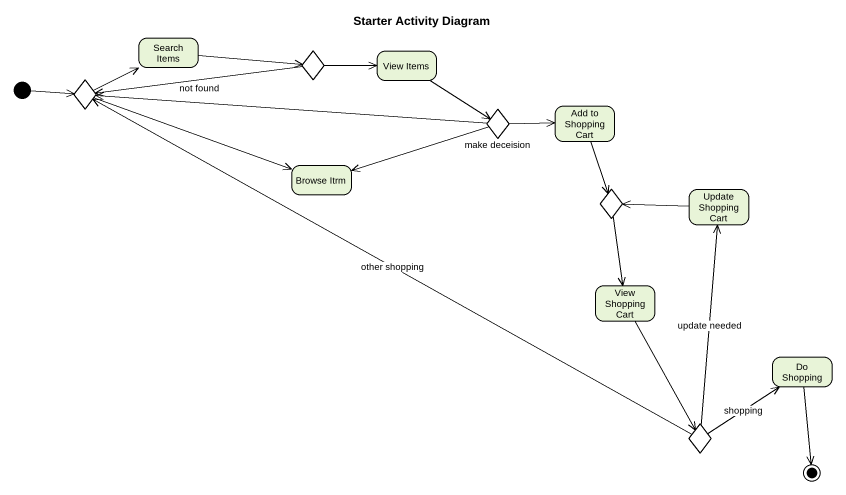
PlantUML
@startuml
title Starter Activity Diagram
hide empty description
state "Search Items" as Search_Items
state choice1 <<choice>>
state choice2 <<choice>>
state "View Items" as View_Items
state "make deceision" as make_deceision <<choice>>
state "Add to Shopping Cart" as Add_to_Shopping_Cart
state "Browse Itrm" as Browse_Itrm
state choice3 <<choice>>
state "Update Shopping Cart" as Update_Shopping_Cart
state "View Shopping Cart" as View_Shopping_Cart
state "Do Shopping" as Do_Shopping
state choice4 <<choice>>
[*] -right-> choice1
Search_Items -right-> choice2
choice1 -right-> Search_Items
choice1 -right-> Browse_Itrm
choice2 -left-> choice1 : not found
choice2 -right-> View_Items
View_Items --> make_deceision
make_deceision -left-> choice1
make_deceision -right-> Add_to_Shopping_Cart
make_deceision -left-> Browse_Itrm
Add_to_Shopping_Cart --> choice3
choice3 --> View_Shopping_Cart
Update_Shopping_Cart -left-> choice3
View_Shopping_Cart --> choice4
choice4 -left-> choice1 : other shopping
choice4 -up-> Update_Shopping_Cart : update needed
choice4 -up-> Do_Shopping : shopping
Do_Shopping --> [*]
@enduml
